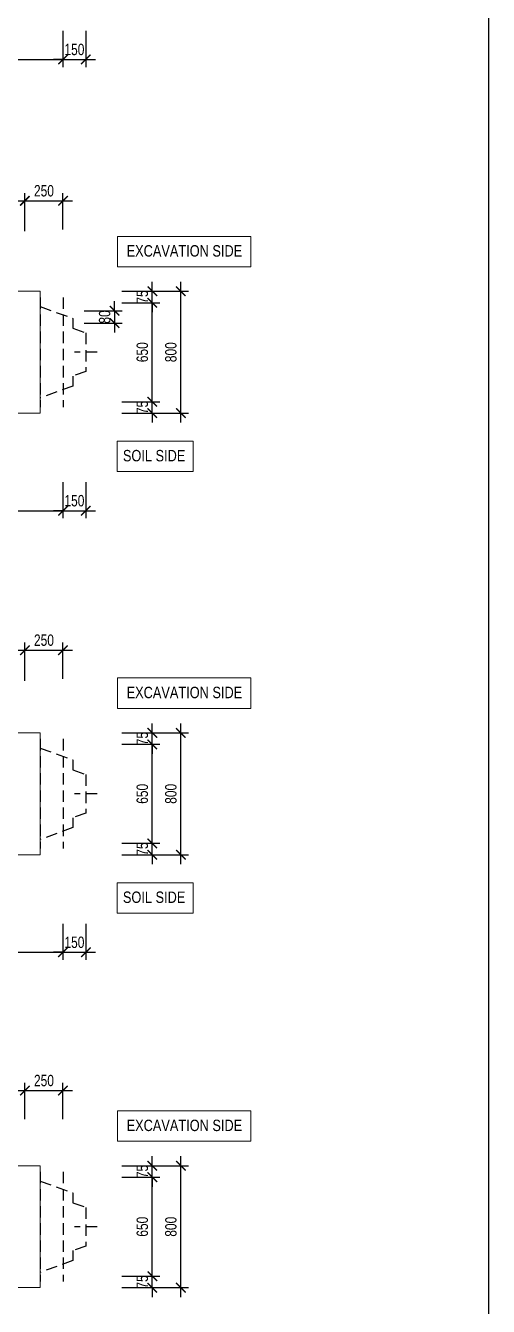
# Model space of a CAD drawing. Header units: millimetres. Extents: x 2746337 to 7547699, y -363432 to 15720.
# Drawn here: x 3032652 to 3044810, y -50850 to -17220 of the extents above; entities that cross this region are included whole.
import ezdxf
from ezdxf.enums import TextEntityAlignment as Align

# ---------------------------------------------------------------- set-up
doc = ezdxf.new("R2010")
doc.units = ezdxf.units.MM
doc.header["$LTSCALE"] = 1200
doc.header["$PDMODE"] = 3
doc.linetypes.add('HIDDEN', pattern=[0.375, 0.25, -0.125])
for name, color, linetype, lineweight in [('BOUND', 3, 'Continuous', 20), ('CWS', 8, 'HIDDEN', 9), ('ENOTE', 2, 'Continuous', 15), ('K-THUOC', 1, 'Continuous', 18), ('TEXTVN', 2, 'Continuous', 20)]:
    doc.layers.add(name, color=color, linetype=linetype, lineweight=lineweight)
doc.layers.add('CDC.04.HIDDEN', color=8, linetype='HIDDEN')
doc.styles.add('DB_Arial', font='arial.ttf', dxfattribs={"width": 0.8})
doc.styles.add('SMTEXT', font='arial.ttf', dxfattribs={"width": 0.75})
doc.dimstyles.new('BSV25', dxfattribs={"dimtxt": 300, "dimasz": 250, "dimexe": 200, "dimexo": 0, "dimgap": 108, "dimtad": 1, "dimdec": 0, "dimlfac": 0.25, "dimdsep": 46, "dimtxsty": 'SMTEXT', "dimblk": 'ARCHTICK', "dimcen": 100, "dimdle": 250, "dimclrd": 256, "dimclre": 256, "dimclrt": 2, "dimadec": 0, "dimazin": 0, "dimtfac": 1, "dimtdec": 0, "dimtix": 1, "dimtmove": 2, "dimatfit": 3, "dimfxl": 800, "dimfxlon": 1, "dimtolj": 1, "dimtzin": 0, "dimarcsym": 0})

# ---------------------------------------------------------------- blocks, each defined once
blk = doc.blocks.new('_ArchTick')
at = {"color": 0, "linetype": 'ByBlock', "const_width": 0.15}
blk.add_lwpolyline([(-0.5, -0.5), (0.5, 0.5)], dxfattribs=at)
blk = doc.blocks.new('*D272')
at = {"layer": 'Defpoints', "color": 0, "transparency": 16777216}
for p in [(3033634, -17358), (3034234, -17358), (3034234, -18108)]:
    blk.add_point(p, dxfattribs=at)
at = {"layer": 'K-THUOC', "lineweight": -2, "transparency": 16777216}
for p, q in [((3033634, -17358), (3033634, -18308)), ((3034234, -17358), (3034234, -18308)), ((3033634, -18108), (3033384, -18108)), ((3033634, -18108), (3034234, -18108)), ((3034234, -18108), (3034484, -18108))]:
    blk.add_line(p, q, dxfattribs=at)
at = {"layer": 'K-THUOC', "lineweight": -2, "transparency": 16777216, "xscale": 250, "yscale": 250, "zscale": 250}
blk.add_blockref('_ArchTick', (3033634, -18108), dxfattribs=at)
at = {"layer": 'K-THUOC', "lineweight": -2, "transparency": 16777216, "xscale": 250, "yscale": 250, "zscale": 250, "rotation": 180}
blk.add_blockref('_ArchTick', (3034234, -18108), dxfattribs=at)
at = {"layer": 'K-THUOC', "color": 2, "transparency": 16777216, "insert": (3033934, -17847), "char_height": 300, "attachment_point": 5, "style": 'SMTEXT'}
blk.add_mtext('\\A1;150', dxfattribs=at)
blk = doc.blocks.new('*D275')
at = {"layer": 'Defpoints', "color": 0, "transparency": 16777216}
for p in [(3017634, -17358), (3033634, -17358), (3033634, -18108)]:
    blk.add_point(p, dxfattribs=at)
at = {"layer": 'K-THUOC', "lineweight": -2, "transparency": 16777216}
for p, q in [((3017634, -17358), (3017634, -18308)), ((3033634, -17358), (3033634, -18308)), ((3017384, -18108), (3033884, -18108))]:
    blk.add_line(p, q, dxfattribs=at)
at = {"layer": 'K-THUOC', "lineweight": -2, "transparency": 16777216, "xscale": 250, "yscale": 250, "zscale": 250, "rotation": 180}
blk.add_blockref('_ArchTick', (3017634, -18108), dxfattribs=at)
at = {"layer": 'K-THUOC', "lineweight": -2, "transparency": 16777216, "xscale": 250, "yscale": 250, "zscale": 250}
blk.add_blockref('_ArchTick', (3033634, -18108), dxfattribs=at)
at = {"layer": 'K-THUOC', "color": 2, "transparency": 16777216, "insert": (3025634, -17847), "char_height": 300, "attachment_point": 5, "style": 'SMTEXT'}
blk.add_mtext('\\A1;4000', dxfattribs=at)
blk = doc.blocks.new('cws800')
at = {"layer": 'CDC.04.HIDDEN'}
for p, q in [((-600, 1440), (-600, -1440)), ((0, 1440), (0, -1440))]:
    blk.add_line(p, q, dxfattribs=at)
for points in [[(0, 1200), (-860, 888), (-860, 627), (-1200, 507), (-1200, -507), (-860, -627), (-860, -888), (0, -1200)], [(-1500, 0), (-900, 0)]]:
    blk.add_lwpolyline(points, dxfattribs=at)
blk = doc.blocks.new('*D278')
at = {"layer": 'Defpoints', "color": 0, "transparency": 16777216}
for p in [(3035230, -24195), (3036730, -24195), (3035230, -27395)]:
    blk.add_point(p, dxfattribs=at)
at = {"layer": 'K-THUOC', "lineweight": -2, "transparency": 16777216}
for p, q in [((3035930, -24195), (3036930, -24195)), ((3036730, -27645), (3036730, -23945)), ((3035930, -27395), (3036930, -27395))]:
    blk.add_line(p, q, dxfattribs=at)
at = {"layer": 'K-THUOC', "lineweight": -2, "transparency": 16777216, "xscale": 250, "yscale": 250, "zscale": 250}
for p, rotation in [((3036730, -24195), 90), ((3036730, -27395), 270)]:
    blk.add_blockref('_ArchTick', p, dxfattribs=dict(at, rotation=rotation))
at = {"layer": 'K-THUOC', "color": 2, "transparency": 16777216, "insert": (3036469, -25795), "char_height": 300, "attachment_point": 5, "rotation": 90, "style": 'SMTEXT'}
blk.add_mtext('\\A1;800', dxfattribs=at)
blk = doc.blocks.new('*D279')
at = {"layer": 'Defpoints', "color": 0, "transparency": 16777216}
for p in [(3035230, -27095), (3035980, -27095), (3034872, -27395)]:
    blk.add_point(p, dxfattribs=at)
at = {"layer": 'K-THUOC', "lineweight": -2, "transparency": 16777216}
for p, q in [((3035980, -27095), (3035980, -26845)), ((3035230, -27095), (3036180, -27095)), ((3035980, -27395), (3035980, -27095)), ((3035180, -27395), (3036180, -27395)), ((3035980, -27395), (3035980, -27645))]:
    blk.add_line(p, q, dxfattribs=at)
at = {"layer": 'K-THUOC', "lineweight": -2, "transparency": 16777216, "xscale": 250, "yscale": 250, "zscale": 250}
for p, rotation in [((3035980, -27095), 270), ((3035980, -27395), 90)]:
    blk.add_blockref('_ArchTick', p, dxfattribs=dict(at, rotation=rotation))
at = {"layer": 'K-THUOC', "color": 2, "transparency": 16777216, "insert": (3035719, -27245), "char_height": 300, "attachment_point": 5, "rotation": 90, "style": 'SMTEXT'}
blk.add_mtext('\\A1;75', dxfattribs=at)
blk = doc.blocks.new('*D280')
at = {"layer": 'Defpoints', "color": 0, "transparency": 16777216}
for p in [(3034872, -24495), (3035980, -24495), (3034872, -27095)]:
    blk.add_point(p, dxfattribs=at)
at = {"layer": 'K-THUOC', "lineweight": -2, "transparency": 16777216}
for p, q in [((3035180, -24495), (3036180, -24495)), ((3035980, -27345), (3035980, -24245)), ((3035180, -27095), (3036180, -27095))]:
    blk.add_line(p, q, dxfattribs=at)
at = {"layer": 'K-THUOC', "lineweight": -2, "transparency": 16777216, "xscale": 250, "yscale": 250, "zscale": 250}
for p, rotation in [((3035980, -24495), 90), ((3035980, -27095), 270)]:
    blk.add_blockref('_ArchTick', p, dxfattribs=dict(at, rotation=rotation))
at = {"layer": 'K-THUOC', "color": 2, "transparency": 16777216, "insert": (3035719, -25795), "char_height": 300, "attachment_point": 5, "rotation": 90, "style": 'SMTEXT'}
blk.add_mtext('\\A1;650', dxfattribs=at)
blk = doc.blocks.new('*D281')
at = {"layer": 'Defpoints', "color": 0, "transparency": 16777216}
for p in [(3034872, -24195), (3035980, -24195), (3034872, -24495)]:
    blk.add_point(p, dxfattribs=at)
at = {"layer": 'K-THUOC', "lineweight": -2, "transparency": 16777216}
for p, q in [((3035180, -24195), (3036180, -24195)), ((3035980, -24195), (3035980, -23945)), ((3035980, -24495), (3035980, -24195)), ((3035180, -24495), (3036180, -24495)), ((3035980, -24495), (3035980, -24745))]:
    blk.add_line(p, q, dxfattribs=at)
at = {"layer": 'K-THUOC', "lineweight": -2, "transparency": 16777216, "xscale": 250, "yscale": 250, "zscale": 250}
for p, rotation in [((3035980, -24195), 270), ((3035980, -24495), 90)]:
    blk.add_blockref('_ArchTick', p, dxfattribs=dict(at, rotation=rotation))
at = {"layer": 'K-THUOC', "color": 2, "transparency": 16777216, "insert": (3035719, -24345), "char_height": 300, "attachment_point": 5, "rotation": 90, "style": 'SMTEXT'}
blk.add_mtext('\\A1;75', dxfattribs=at)
blk = doc.blocks.new('*D283')
at = {"layer": 'Defpoints', "color": 0, "transparency": 16777216}
for p in [(3033634, -29207), (3034234, -29207), (3034234, -29957)]:
    blk.add_point(p, dxfattribs=at)
at = {"layer": 'K-THUOC', "lineweight": -2, "transparency": 16777216}
for p, q in [((3033634, -29207), (3033634, -30157)), ((3034234, -29207), (3034234, -30157)), ((3033634, -29957), (3033384, -29957)), ((3033634, -29957), (3034234, -29957)), ((3034234, -29957), (3034484, -29957))]:
    blk.add_line(p, q, dxfattribs=at)
at = {"layer": 'K-THUOC', "lineweight": -2, "transparency": 16777216, "xscale": 250, "yscale": 250, "zscale": 250}
blk.add_blockref('_ArchTick', (3033634, -29957), dxfattribs=at)
at = {"layer": 'K-THUOC', "lineweight": -2, "transparency": 16777216, "xscale": 250, "yscale": 250, "zscale": 250, "rotation": 180}
blk.add_blockref('_ArchTick', (3034234, -29957), dxfattribs=at)
at = {"layer": 'K-THUOC', "color": 2, "transparency": 16777216, "insert": (3033934, -29696), "char_height": 300, "attachment_point": 5, "style": 'SMTEXT'}
blk.add_mtext('\\A1;150', dxfattribs=at)
blk = doc.blocks.new('*D285')
at = {"layer": 'Defpoints', "color": 0, "transparency": 16777216}
for p in [(3032633, -21819), (3018634, -22569), (3032633, -22932)]:
    blk.add_point(p, dxfattribs=at)
at = {"layer": 'K-THUOC', "lineweight": -2, "transparency": 16777216}
for p, q in [((3018384, -21819), (3032883, -21819)), ((3018634, -22569), (3018634, -21619)), ((3032633, -22619), (3032633, -21619))]:
    blk.add_line(p, q, dxfattribs=at)
at = {"layer": 'K-THUOC', "lineweight": -2, "transparency": 16777216, "xscale": 250, "yscale": 250, "zscale": 250, "rotation": 180}
blk.add_blockref('_ArchTick', (3018634, -21819), dxfattribs=at)
at = {"layer": 'K-THUOC', "lineweight": -2, "transparency": 16777216, "xscale": 250, "yscale": 250, "zscale": 250}
blk.add_blockref('_ArchTick', (3032633, -21819), dxfattribs=at)
at = {"layer": 'K-THUOC', "color": 2, "transparency": 16777216, "insert": (3025634, -21558), "char_height": 300, "attachment_point": 5, "style": 'SMTEXT'}
blk.add_mtext('\\A1;3500', dxfattribs=at)
blk = doc.blocks.new('*D286')
at = {"layer": 'Defpoints', "color": 0, "transparency": 16777216}
for p in [(3017634, -29207), (3033634, -29207), (3033634, -29957)]:
    blk.add_point(p, dxfattribs=at)
at = {"layer": 'K-THUOC', "lineweight": -2, "transparency": 16777216}
for p, q in [((3017634, -29207), (3017634, -30157)), ((3033634, -29207), (3033634, -30157)), ((3017384, -29957), (3033884, -29957))]:
    blk.add_line(p, q, dxfattribs=at)
at = {"layer": 'K-THUOC', "lineweight": -2, "transparency": 16777216, "xscale": 250, "yscale": 250, "zscale": 250, "rotation": 180}
blk.add_blockref('_ArchTick', (3017634, -29957), dxfattribs=at)
at = {"layer": 'K-THUOC', "lineweight": -2, "transparency": 16777216, "xscale": 250, "yscale": 250, "zscale": 250}
blk.add_blockref('_ArchTick', (3033634, -29957), dxfattribs=at)
at = {"layer": 'K-THUOC', "color": 2, "transparency": 16777216, "insert": (3025634, -29696), "char_height": 300, "attachment_point": 5, "style": 'SMTEXT'}
blk.add_mtext('\\A1;4000', dxfattribs=at)
blk = doc.blocks.new('*D258')
at = {"layer": 'Defpoints', "color": 0, "transparency": 16777216}
for p in [(3033634, -21819), (3032633, -22569), (3033634, -22569)]:
    blk.add_point(p, dxfattribs=at)
at = {"layer": 'K-THUOC', "lineweight": -2, "transparency": 16777216}
for p, q in [((3032383, -21819), (3033884, -21819)), ((3032633, -22569), (3032633, -21619)), ((3033634, -22569), (3033634, -21619))]:
    blk.add_line(p, q, dxfattribs=at)
at = {"layer": 'K-THUOC', "lineweight": -2, "transparency": 16777216, "xscale": 250, "yscale": 250, "zscale": 250, "rotation": 180}
blk.add_blockref('_ArchTick', (3032633, -21819), dxfattribs=at)
at = {"layer": 'K-THUOC', "lineweight": -2, "transparency": 16777216, "xscale": 250, "yscale": 250, "zscale": 250}
blk.add_blockref('_ArchTick', (3033634, -21819), dxfattribs=at)
at = {"layer": 'K-THUOC', "color": 2, "transparency": 16777216, "insert": (3033134, -21558), "char_height": 300, "attachment_point": 5, "style": 'SMTEXT'}
blk.add_mtext('\\A1;250', dxfattribs=at)
blk = doc.blocks.new('*D259')
at = {"layer": 'Defpoints', "color": 0, "transparency": 16777216}
for p in [(3035230, -35791), (3036730, -35791), (3035230, -38991)]:
    blk.add_point(p, dxfattribs=at)
at = {"layer": 'K-THUOC', "lineweight": -2, "transparency": 16777216}
for p, q in [((3036730, -39241), (3036730, -35541)), ((3035930, -35791), (3036930, -35791)), ((3035930, -38991), (3036930, -38991))]:
    blk.add_line(p, q, dxfattribs=at)
at = {"layer": 'K-THUOC', "lineweight": -2, "transparency": 16777216, "xscale": 250, "yscale": 250, "zscale": 250}
for p, rotation in [((3036730, -35791), 90), ((3036730, -38991), 270)]:
    blk.add_blockref('_ArchTick', p, dxfattribs=dict(at, rotation=rotation))
at = {"layer": 'K-THUOC', "color": 2, "transparency": 16777216, "insert": (3036469, -37391), "char_height": 300, "attachment_point": 5, "rotation": 90, "style": 'SMTEXT'}
blk.add_mtext('\\A1;800', dxfattribs=at)
blk = doc.blocks.new('*D260')
at = {"layer": 'Defpoints', "color": 0, "transparency": 16777216}
for p in [(3034872, -38991), (3035230, -38691), (3035980, -38691)]:
    blk.add_point(p, dxfattribs=at)
at = {"layer": 'K-THUOC', "lineweight": -2, "transparency": 16777216}
for p, q in [((3035980, -38691), (3035980, -38441)), ((3035180, -38991), (3036180, -38991)), ((3035230, -38691), (3036180, -38691)), ((3035980, -38991), (3035980, -38691)), ((3035980, -38991), (3035980, -39241))]:
    blk.add_line(p, q, dxfattribs=at)
at = {"layer": 'K-THUOC', "lineweight": -2, "transparency": 16777216, "xscale": 250, "yscale": 250, "zscale": 250}
for p, rotation in [((3035980, -38691), 270), ((3035980, -38991), 90)]:
    blk.add_blockref('_ArchTick', p, dxfattribs=dict(at, rotation=rotation))
at = {"layer": 'K-THUOC', "color": 2, "transparency": 16777216, "insert": (3035719, -38841), "char_height": 300, "attachment_point": 5, "rotation": 90, "style": 'SMTEXT'}
blk.add_mtext('\\A1;75', dxfattribs=at)
blk = doc.blocks.new('*D261')
at = {"layer": 'Defpoints', "color": 0, "transparency": 16777216}
for p in [(3034872, -36091), (3035980, -36091), (3034872, -38691)]:
    blk.add_point(p, dxfattribs=at)
at = {"layer": 'K-THUOC', "lineweight": -2, "transparency": 16777216}
for p, q in [((3035980, -38941), (3035980, -35841)), ((3035180, -36091), (3036180, -36091)), ((3035180, -38691), (3036180, -38691))]:
    blk.add_line(p, q, dxfattribs=at)
at = {"layer": 'K-THUOC', "lineweight": -2, "transparency": 16777216, "xscale": 250, "yscale": 250, "zscale": 250}
for p, rotation in [((3035980, -36091), 90), ((3035980, -38691), 270)]:
    blk.add_blockref('_ArchTick', p, dxfattribs=dict(at, rotation=rotation))
at = {"layer": 'K-THUOC', "color": 2, "transparency": 16777216, "insert": (3035719, -37391), "char_height": 300, "attachment_point": 5, "rotation": 90, "style": 'SMTEXT'}
blk.add_mtext('\\A1;650', dxfattribs=at)
blk = doc.blocks.new('*D262')
at = {"layer": 'Defpoints', "color": 0, "transparency": 16777216}
for p in [(3034872, -35791), (3035980, -35791), (3034872, -36091)]:
    blk.add_point(p, dxfattribs=at)
at = {"layer": 'K-THUOC', "lineweight": -2, "transparency": 16777216}
for p, q in [((3035980, -35791), (3035980, -35541)), ((3035180, -35791), (3036180, -35791)), ((3035980, -36091), (3035980, -35791)), ((3035180, -36091), (3036180, -36091)), ((3035980, -36091), (3035980, -36341))]:
    blk.add_line(p, q, dxfattribs=at)
at = {"layer": 'K-THUOC', "lineweight": -2, "transparency": 16777216, "xscale": 250, "yscale": 250, "zscale": 250}
for p, rotation in [((3035980, -35791), 270), ((3035980, -36091), 90)]:
    blk.add_blockref('_ArchTick', p, dxfattribs=dict(at, rotation=rotation))
at = {"layer": 'K-THUOC', "color": 2, "transparency": 16777216, "insert": (3035719, -35941), "char_height": 300, "attachment_point": 5, "rotation": 90, "style": 'SMTEXT'}
blk.add_mtext('\\A1;75', dxfattribs=at)
blk = doc.blocks.new('*D264')
at = {"layer": 'Defpoints', "color": 0, "transparency": 16777216}
for p in [(3033634, -40802), (3034234, -40802), (3034234, -41552)]:
    blk.add_point(p, dxfattribs=at)
at = {"layer": 'K-THUOC', "lineweight": -2, "transparency": 16777216}
for p, q in [((3033634, -40802), (3033634, -41752)), ((3034234, -40802), (3034234, -41752)), ((3033634, -41552), (3033384, -41552)), ((3033634, -41552), (3034234, -41552)), ((3034234, -41552), (3034484, -41552))]:
    blk.add_line(p, q, dxfattribs=at)
at = {"layer": 'K-THUOC', "lineweight": -2, "transparency": 16777216, "xscale": 250, "yscale": 250, "zscale": 250}
blk.add_blockref('_ArchTick', (3033634, -41552), dxfattribs=at)
at = {"layer": 'K-THUOC', "lineweight": -2, "transparency": 16777216, "xscale": 250, "yscale": 250, "zscale": 250, "rotation": 180}
blk.add_blockref('_ArchTick', (3034234, -41552), dxfattribs=at)
at = {"layer": 'K-THUOC', "color": 2, "transparency": 16777216, "insert": (3033934, -41291), "char_height": 300, "attachment_point": 5, "style": 'SMTEXT'}
blk.add_mtext('\\A1;150', dxfattribs=at)
blk = doc.blocks.new('*D266')
at = {"layer": 'Defpoints', "color": 0, "transparency": 16777216}
for p in [(3032633, -33620), (3018634, -34370), (3032633, -34733)]:
    blk.add_point(p, dxfattribs=at)
at = {"layer": 'K-THUOC', "lineweight": -2, "transparency": 16777216}
for p, q in [((3018384, -33620), (3032883, -33620)), ((3018634, -34370), (3018634, -33420)), ((3032633, -34420), (3032633, -33420))]:
    blk.add_line(p, q, dxfattribs=at)
at = {"layer": 'K-THUOC', "lineweight": -2, "transparency": 16777216, "xscale": 250, "yscale": 250, "zscale": 250, "rotation": 180}
blk.add_blockref('_ArchTick', (3018634, -33620), dxfattribs=at)
at = {"layer": 'K-THUOC', "lineweight": -2, "transparency": 16777216, "xscale": 250, "yscale": 250, "zscale": 250}
blk.add_blockref('_ArchTick', (3032633, -33620), dxfattribs=at)
at = {"layer": 'K-THUOC', "color": 2, "transparency": 16777216, "insert": (3025634, -33358), "char_height": 300, "attachment_point": 5, "style": 'SMTEXT'}
blk.add_mtext('\\A1;3500', dxfattribs=at)
blk = doc.blocks.new('*D267')
at = {"layer": 'Defpoints', "color": 0, "transparency": 16777216}
for p in [(3017634, -40802), (3033634, -40802), (3033634, -41552)]:
    blk.add_point(p, dxfattribs=at)
at = {"layer": 'K-THUOC', "lineweight": -2, "transparency": 16777216}
for p, q in [((3017634, -40802), (3017634, -41752)), ((3033634, -40802), (3033634, -41752)), ((3017384, -41552), (3033884, -41552))]:
    blk.add_line(p, q, dxfattribs=at)
at = {"layer": 'K-THUOC', "lineweight": -2, "transparency": 16777216, "xscale": 250, "yscale": 250, "zscale": 250, "rotation": 180}
blk.add_blockref('_ArchTick', (3017634, -41552), dxfattribs=at)
at = {"layer": 'K-THUOC', "lineweight": -2, "transparency": 16777216, "xscale": 250, "yscale": 250, "zscale": 250}
blk.add_blockref('_ArchTick', (3033634, -41552), dxfattribs=at)
at = {"layer": 'K-THUOC', "color": 2, "transparency": 16777216, "insert": (3025634, -41291), "char_height": 300, "attachment_point": 5, "style": 'SMTEXT'}
blk.add_mtext('\\A1;4000', dxfattribs=at)
blk = doc.blocks.new('*D268')
at = {"layer": 'Defpoints', "color": 0, "transparency": 16777216}
for p in [(3033634, -33620), (3032633, -34370), (3033634, -34370)]:
    blk.add_point(p, dxfattribs=at)
at = {"layer": 'K-THUOC', "lineweight": -2, "transparency": 16777216}
for p, q in [((3032383, -33620), (3033884, -33620)), ((3032633, -34370), (3032633, -33420)), ((3033634, -34370), (3033634, -33420))]:
    blk.add_line(p, q, dxfattribs=at)
at = {"layer": 'K-THUOC', "lineweight": -2, "transparency": 16777216, "xscale": 250, "yscale": 250, "zscale": 250, "rotation": 180}
blk.add_blockref('_ArchTick', (3032633, -33620), dxfattribs=at)
at = {"layer": 'K-THUOC', "lineweight": -2, "transparency": 16777216, "xscale": 250, "yscale": 250, "zscale": 250}
blk.add_blockref('_ArchTick', (3033634, -33620), dxfattribs=at)
at = {"layer": 'K-THUOC', "color": 2, "transparency": 16777216, "insert": (3033134, -33358), "char_height": 300, "attachment_point": 5, "style": 'SMTEXT'}
blk.add_mtext('\\A1;250', dxfattribs=at)
blk = doc.blocks.new('*D287')
at = {"layer": 'Defpoints', "color": 0, "transparency": 16777216}
for p in [(3034024, -24709), (3034024, -25029), (3034990, -25029)]:
    blk.add_point(p, dxfattribs=at)
at = {"layer": 'K-THUOC', "lineweight": -2, "transparency": 16777216}
for p, q in [((3034990, -24709), (3034990, -24459)), ((3034190, -24709), (3035190, -24709)), ((3034990, -24709), (3034990, -25029)), ((3034190, -25029), (3035190, -25029)), ((3034990, -25029), (3034990, -25279))]:
    blk.add_line(p, q, dxfattribs=at)
at = {"layer": 'K-THUOC', "lineweight": -2, "transparency": 16777216, "xscale": 250, "yscale": 250, "zscale": 250}
for p, rotation in [((3034990, -24709), 270), ((3034990, -25029), 90)]:
    blk.add_blockref('_ArchTick', p, dxfattribs=dict(at, rotation=rotation))
at = {"layer": 'K-THUOC', "color": 2, "transparency": 16777216, "insert": (3034729, -24869), "char_height": 300, "attachment_point": 5, "rotation": 90, "style": 'SMTEXT'}
blk.add_mtext('\\A1;80', dxfattribs=at)
blk = doc.blocks.new('*D297')
at = {"layer": 'Defpoints', "color": 0, "transparency": 16777216}
for p in [(3035230, -47158), (3036730, -47158), (3035230, -50358)]:
    blk.add_point(p, dxfattribs=at)
at = {"layer": 'K-THUOC', "lineweight": -2, "transparency": 16777216}
for p, q in [((3036730, -50608), (3036730, -46908)), ((3035930, -47158), (3036930, -47158)), ((3035930, -50358), (3036930, -50358))]:
    blk.add_line(p, q, dxfattribs=at)
at = {"layer": 'K-THUOC', "lineweight": -2, "transparency": 16777216, "xscale": 250, "yscale": 250, "zscale": 250}
for p, rotation in [((3036730, -47158), 90), ((3036730, -50358), 270)]:
    blk.add_blockref('_ArchTick', p, dxfattribs=dict(at, rotation=rotation))
at = {"layer": 'K-THUOC', "color": 2, "transparency": 16777216, "insert": (3036469, -48758), "char_height": 300, "attachment_point": 5, "rotation": 90, "style": 'SMTEXT'}
blk.add_mtext('\\A1;800', dxfattribs=at)
blk = doc.blocks.new('*D298')
at = {"layer": 'Defpoints', "color": 0, "transparency": 16777216}
for p in [(3035230, -50058), (3035980, -50058), (3034872, -50358)]:
    blk.add_point(p, dxfattribs=at)
at = {"layer": 'K-THUOC', "lineweight": -2, "transparency": 16777216}
for p, q in [((3035230, -50058), (3036180, -50058)), ((3035980, -50058), (3035980, -49808)), ((3035980, -50358), (3035980, -50058)), ((3035180, -50358), (3036180, -50358)), ((3035980, -50358), (3035980, -50608))]:
    blk.add_line(p, q, dxfattribs=at)
at = {"layer": 'K-THUOC', "lineweight": -2, "transparency": 16777216, "xscale": 250, "yscale": 250, "zscale": 250}
for p, rotation in [((3035980, -50058), 270), ((3035980, -50358), 90)]:
    blk.add_blockref('_ArchTick', p, dxfattribs=dict(at, rotation=rotation))
at = {"layer": 'K-THUOC', "color": 2, "transparency": 16777216, "insert": (3035719, -50208), "char_height": 300, "attachment_point": 5, "rotation": 90, "style": 'SMTEXT'}
blk.add_mtext('\\A1;75', dxfattribs=at)
blk = doc.blocks.new('*D299')
at = {"layer": 'Defpoints', "color": 0, "transparency": 16777216}
for p in [(3034872, -47458), (3035980, -47458), (3034872, -50058)]:
    blk.add_point(p, dxfattribs=at)
at = {"layer": 'K-THUOC', "lineweight": -2, "transparency": 16777216}
for p, q in [((3035980, -50308), (3035980, -47208)), ((3035180, -47458), (3036180, -47458)), ((3035180, -50058), (3036180, -50058))]:
    blk.add_line(p, q, dxfattribs=at)
at = {"layer": 'K-THUOC', "lineweight": -2, "transparency": 16777216, "xscale": 250, "yscale": 250, "zscale": 250}
for p, rotation in [((3035980, -47458), 90), ((3035980, -50058), 270)]:
    blk.add_blockref('_ArchTick', p, dxfattribs=dict(at, rotation=rotation))
at = {"layer": 'K-THUOC', "color": 2, "transparency": 16777216, "insert": (3035719, -48758), "char_height": 300, "attachment_point": 5, "rotation": 90, "style": 'SMTEXT'}
blk.add_mtext('\\A1;650', dxfattribs=at)
blk = doc.blocks.new('*D300')
at = {"layer": 'Defpoints', "color": 0, "transparency": 16777216}
for p in [(3034872, -47158), (3035980, -47158), (3034872, -47458)]:
    blk.add_point(p, dxfattribs=at)
at = {"layer": 'K-THUOC', "lineweight": -2, "transparency": 16777216}
for p, q in [((3035980, -47158), (3035980, -46908)), ((3035180, -47158), (3036180, -47158)), ((3035980, -47458), (3035980, -47158)), ((3035180, -47458), (3036180, -47458)), ((3035980, -47458), (3035980, -47708))]:
    blk.add_line(p, q, dxfattribs=at)
at = {"layer": 'K-THUOC', "lineweight": -2, "transparency": 16777216, "xscale": 250, "yscale": 250, "zscale": 250}
for p, rotation in [((3035980, -47158), 270), ((3035980, -47458), 90)]:
    blk.add_blockref('_ArchTick', p, dxfattribs=dict(at, rotation=rotation))
at = {"layer": 'K-THUOC', "color": 2, "transparency": 16777216, "insert": (3035719, -47308), "char_height": 300, "attachment_point": 5, "rotation": 90, "style": 'SMTEXT'}
blk.add_mtext('\\A1;75', dxfattribs=at)
blk = doc.blocks.new('*D304')
at = {"layer": 'Defpoints', "color": 0, "transparency": 16777216}
for p in [(3032633, -45182), (3018634, -45932), (3032633, -45932)]:
    blk.add_point(p, dxfattribs=at)
at = {"layer": 'K-THUOC', "lineweight": -2, "transparency": 16777216}
for p, q in [((3018634, -45932), (3018634, -44982)), ((3032633, -45932), (3032633, -44982)), ((3018384, -45182), (3032883, -45182))]:
    blk.add_line(p, q, dxfattribs=at)
at = {"layer": 'K-THUOC', "lineweight": -2, "transparency": 16777216, "xscale": 250, "yscale": 250, "zscale": 250, "rotation": 180}
blk.add_blockref('_ArchTick', (3018634, -45182), dxfattribs=at)
at = {"layer": 'K-THUOC', "lineweight": -2, "transparency": 16777216, "xscale": 250, "yscale": 250, "zscale": 250}
blk.add_blockref('_ArchTick', (3032633, -45182), dxfattribs=at)
at = {"layer": 'K-THUOC', "color": 2, "transparency": 16777216, "insert": (3025634, -44920), "char_height": 300, "attachment_point": 5, "style": 'SMTEXT'}
blk.add_mtext('\\A1;3500', dxfattribs=at)
blk = doc.blocks.new('*D306')
at = {"layer": 'Defpoints', "color": 0, "transparency": 16777216}
for p in [(3033634, -45182), (3032633, -45932), (3033634, -45932)]:
    blk.add_point(p, dxfattribs=at)
at = {"layer": 'K-THUOC', "lineweight": -2, "transparency": 16777216}
for p, q in [((3032633, -45932), (3032633, -44982)), ((3033634, -45932), (3033634, -44982)), ((3032383, -45182), (3033884, -45182))]:
    blk.add_line(p, q, dxfattribs=at)
at = {"layer": 'K-THUOC', "lineweight": -2, "transparency": 16777216, "xscale": 250, "yscale": 250, "zscale": 250, "rotation": 180}
blk.add_blockref('_ArchTick', (3032633, -45182), dxfattribs=at)
at = {"layer": 'K-THUOC', "lineweight": -2, "transparency": 16777216, "xscale": 250, "yscale": 250, "zscale": 250}
blk.add_blockref('_ArchTick', (3033634, -45182), dxfattribs=at)
at = {"layer": 'K-THUOC', "color": 2, "transparency": 16777216, "insert": (3033134, -44921), "char_height": 300, "attachment_point": 5, "style": 'SMTEXT'}
blk.add_mtext('\\A1;250', dxfattribs=at)

msp = doc.modelspace()

# ---------------------------------------------------------------- linework, layer by layer
msp.add_lwpolyline([(2951292.7, 9128.3), (3044810, 9128.3), (3044810, -68024), (2951292.7, -68024)], close=True)
at = {"layer": 'BOUND'}
for points in [[(3017034.4, -27395.1), (3033034.4, -27395.1), (3033034.4, -24195.1), (3017034.4, -24195.1)], [(3017034.4, -38990.5), (3033034.4, -38990.5), (3033034.4, -35790.5), (3017034.4, -35790.5)], [(3017034.4, -50357.8), (3033034.4, -50357.8), (3033034.4, -47157.8), (3017034.4, -47157.8)]]:
    msp.add_lwpolyline(points, close=True, dxfattribs=at)
at = {"layer": 'ENOTE'}
for points in [[(3035066.5, -22752.6), (3038566.5, -22752.6), (3038566.5, -23552.6), (3035066.5, -23552.6)], [(3035055.8, -28129.2), (3037055.8, -28129.2), (3037055.8, -28929.2), (3035055.8, -28929.2)], [(3035066.5, -34348), (3038566.5, -34348), (3038566.5, -35148), (3035066.5, -35148)], [(3035055.8, -39724.6), (3037055.8, -39724.6), (3037055.8, -40524.6), (3035055.8, -40524.6)], [(3035066.5, -45715.2), (3038566.5, -45715.2), (3038566.5, -46515.2), (3035066.5, -46515.2)]]:
    msp.add_lwpolyline(points, close=True, dxfattribs=at)

# ---------------------------------------------------------------- block references
at = {"layer": 'CWS', "xscale": -1}
for p in [(3033034.4, -25795.1), (3033034.4, -37390.5), (3033034.4, -48757.8)]:
    msp.add_blockref('cws800', p, dxfattribs=at)

# ---------------------------------------------------------------- texts
at = {"layer": 'TEXTVN', "style": 'DB_Arial', "width": 0.8}
for p in [(3035305.6, -23284.3), (3035305.6, -34879.7), (3035305.6, -46246.9)]:
    msp.add_text('EXCAVATION SIDE', height=300, dxfattribs=at).set_placement(p)
for p in [(3036848, -28660.9), (3036848, -40256.3)]:
    msp.add_text('SOIL SIDE', height=300, dxfattribs=at).set_placement(p, align=Align.RIGHT)

# ---------------------------------------------------------------- dimensions: what is measured, and where the dimension line sits
at = {"layer": 'K-THUOC'}
for base, p1, p2, picture, middle in [((3033634.4, -18108.3), (3017634.4, -17358.3), (3033634.4, -17358.3), '*D275', (3025634.4, -17847.2)), ((3034234.4, -18108.3), (3033634.4, -17358.3), (3034234.4, -17358.3), '*D272', (3033934.4, -17847.2)), ((3032633, -21819), (3018634.4, -22569), (3032633, -22932), '*D285', (3025633.7, -21557.7)), ((3033634.4, -21819), (3032633, -22569), (3033634.4, -22569), '*D258', (3033133.7, -21557.8)), ((3033634.4, -29957), (3017634.4, -29207), (3033634.4, -29207), '*D286', (3025634.4, -29695.8)), ((3034234.4, -29957), (3033634.4, -29207), (3034234.4, -29207), '*D283', (3033934.4, -29695.8)), ((3032633, -33619.6), (3018634.4, -34369.6), (3032633, -34732.6), '*D266', (3025633.7, -33358.4)), ((3033634.4, -33619.6), (3032633, -34369.6), (3033634.4, -34369.6), '*D268', (3033133.7, -33358.5)), ((3033634.4, -41552.4), (3017634.4, -40802.4), (3033634.4, -40802.4), '*D267', (3025634.4, -41291.2)), ((3034234.4, -41552.4), (3033634.4, -40802.4), (3034234.4, -40802.4), '*D264', (3033934.4, -41291.2)), ((3032633, -45181.8), (3018634.4, -45931.8), (3032633, -45931.8), '*D304', (3025633.7, -44920.5)), ((3033634.4, -45181.8), (3032633, -45931.8), (3033634.4, -45931.8), '*D306', (3033133.7, -44920.6))]:
    dim = msp.add_linear_dim(base=base, p1=p1, p2=p2, dimstyle='BSV25', dxfattribs=at)
    dim.commit()
    dim.dimension.update_dxf_attribs({"geometry": picture, "text_midpoint": middle})
for base, p1, p2, picture, middle in [((3035979.7, -24195.1), (3034871.7, -24495.1), (3034871.7, -24195.1), '*D281', (3035719.2, -24345.1)), ((3036729.7, -24195.1), (3035229.7, -27395.1), (3035229.7, -24195.1), '*D278', (3036468.5, -25795.1)), ((3034990.2, -25029.1), (3034023.8, -24709.1), (3034023.8, -25029.1), '*D287', (3034729.1, -24869.1)), ((3035979.7, -24495.1), (3034871.7, -27095.1), (3034871.7, -24495.1), '*D280', (3035718.5, -25795.1)), ((3035979.7, -27095.1), (3034871.7, -27395.1), (3035229.7, -27095.1), '*D279', (3035719.2, -27245.1)), ((3035979.7, -35790.5), (3034871.7, -36090.5), (3034871.7, -35790.5), '*D262', (3035719.2, -35940.5)), ((3036729.7, -35790.5), (3035229.7, -38990.5), (3035229.7, -35790.5), '*D259', (3036468.5, -37390.5)), ((3035979.7, -36090.5), (3034871.7, -38690.5), (3034871.7, -36090.5), '*D261', (3035718.5, -37390.5)), ((3035979.7, -38690.5), (3034871.7, -38990.5), (3035229.7, -38690.5), '*D260', (3035719.2, -38840.5)), ((3035979.7, -47157.8), (3034871.7, -47457.8), (3034871.7, -47157.8), '*D300', (3035719.2, -47307.8)), ((3036729.7, -47157.8), (3035229.7, -50357.8), (3035229.7, -47157.8), '*D297', (3036468.5, -48757.8)), ((3035979.7, -47457.8), (3034871.7, -50057.8), (3034871.7, -47457.8), '*D299', (3035718.5, -48757.8)), ((3035979.7, -50057.8), (3034871.7, -50357.8), (3035229.7, -50057.8), '*D298', (3035719.2, -50207.8))]:
    dim = msp.add_linear_dim(base=base, p1=p1, p2=p2, angle=90, dimstyle='BSV25', dxfattribs=at)
    dim.commit()
    dim.dimension.update_dxf_attribs({"geometry": picture, "text_midpoint": middle})

doc.saveas('drawing.dxf')
